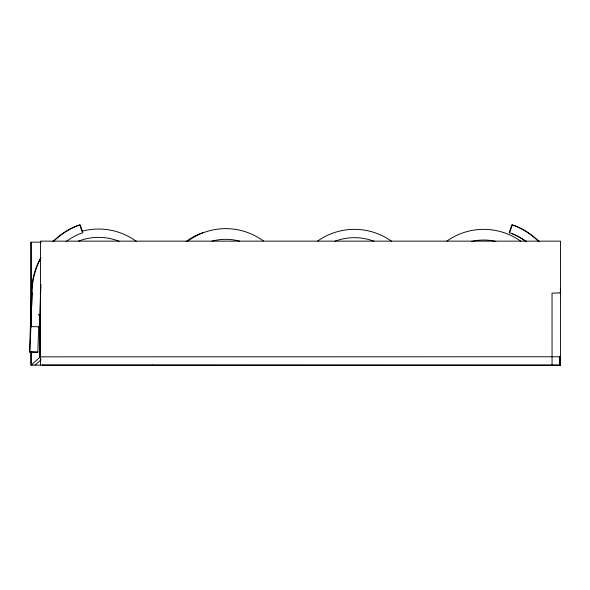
<?xml version="1.0" encoding="UTF-8"?>
<svg xmlns="http://www.w3.org/2000/svg" width="590" height="590" viewBox="0 0 590 590"><rect width="100%" height="100%" fill="white"/><g stroke="black" fill="none" stroke-linecap="round" stroke-linejoin="round"><path stroke-width="0.89" d="M40.54 365.122L40.504 241.14L560.5 241.14L560.463 365.166L30.946 365.122L30.946 352.274M40.968 284.461L39.294 326.831L30.968 326.558L32.074 292.81A72.282 72.282 0 0 1 40.916 258.169M38.734 326.779L37.826 352.215L29.5 351.942L31.609 292.883A72.282 72.282 0 0 1 40.865 257.491M29.5 351.942L29.965 351.869L32.074 292.81L31.609 292.883M509.642 232.792L512.319 224.908L515.844 226.11A72.282 72.282 0 0 1 539.29 241.775M34.98 365.122L41.145 359.753M202.857 232.718L199.848 233.743A63.934 63.934 0 0 0 186.064 241.583M39.936 314.994L39.936 356.839L560.463 356.766M31.609 365.166L32.074 365.092M552.07 365.122L552.034 293.156L560.5 292.883A72.282 72.282 0 0 0 560.338 288.591M42.753 365.122L42.288 365.122L560.463 365.166M41.241 242.158L30.946 242.158L30.946 327.502M40.4 293.082L40.4 356.766M39.936 356.839L40.039 314.994M40.504 356.766L31.108 365.122L31.108 352.274M29.965 351.869L37.826 352.215M559.999 292.81L560.463 292.883M152.036 365.092L152.508 365.166M81.892 231.221L79.753 224.908L76.228 226.11A72.282 72.282 0 0 0 52.776 241.775M559.999 356.854L559.999 365.092M559.888 356.884L559.888 365.122M31.108 242.158L31.108 310.982M526.435 241.657A63.934 63.934 0 0 0 512.651 233.817L509.17 232.718L511.847 224.834L515.372 226.029A72.282 72.282 0 0 1 523.854 230.211M524.599 230.646A72.282 72.282 0 0 1 538.825 241.701M512.179 233.743A63.934 63.934 0 0 1 525.299 241.089M40.666 319.205A63.742 63.742 0 0 1 38.667 314.293M82.172 231.214A63.742 63.742 0 0 1 136.415 241.421M78.308 241.244A55.416 55.416 0 0 1 119.033 241.244M53.248 241.701A72.282 72.282 0 0 1 76.693 226.029L80.218 224.834L82.895 232.718L79.886 233.743A63.934 63.934 0 0 0 66.102 241.583M317.427 241.214A63.742 63.742 0 0 1 391.487 241.214M334.943 241.221A55.416 55.416 0 0 1 373.964 241.221M446.689 241.214A63.742 63.742 0 0 1 520.749 241.214M471.653 241.428A53.056 53.056 0 0 1 495.777 241.428M187.989 241.022A63.742 63.742 0 0 1 263.479 241.022M212.002 241.14A53.056 53.056 0 0 1 239.466 241.14"/></g></svg>
